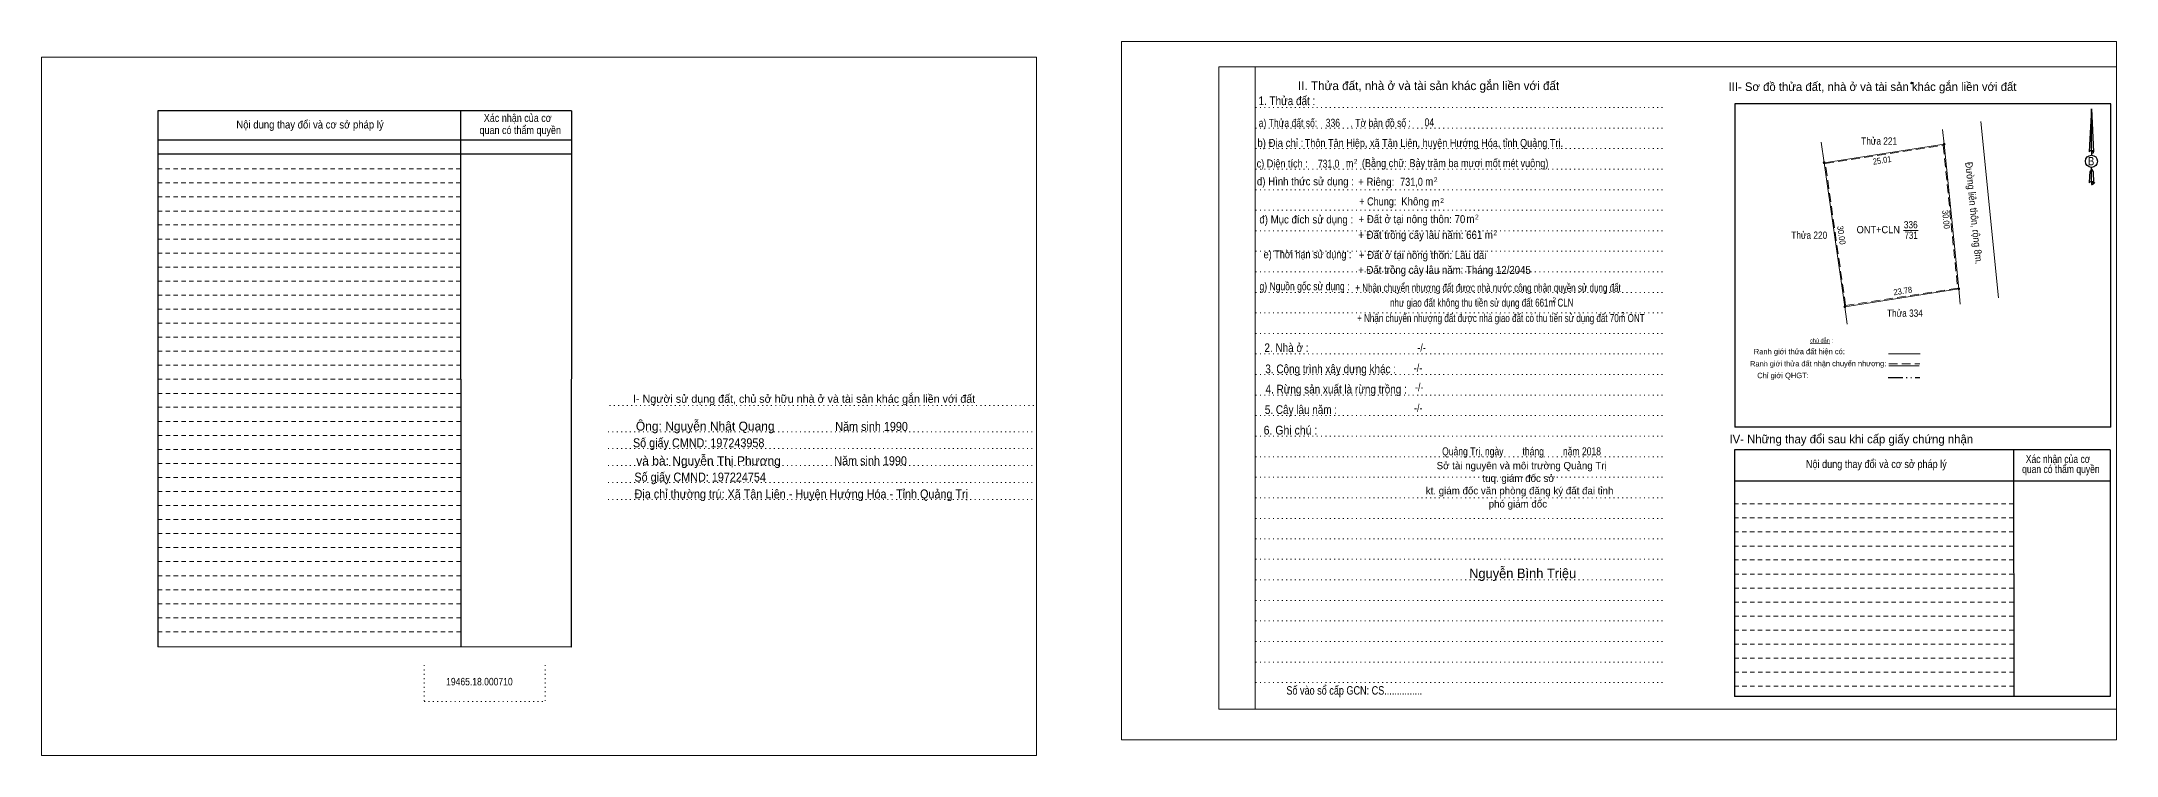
# Model space of a CAD drawing. Header units: metres. Extents: x 548509 to 549161, y 1838970 to 1839145.
# Drawn here: x 548509.2 to 548937.1, y 1838969.9 to 1839117.2 of the extents above; entities that cross this region are included whole.
import ezdxf
from ezdxf.enums import TextEntityAlignment as Align

# ---------------------------------------------------------------- set-up
doc = ezdxf.new("R2010")
doc.units = ezdxf.units.M
doc.header["$LTSCALE"] = 0.6
doc.header["$PDMODE"] = 32
doc.header["$PDSIZE"] = 0.3
for name, pattern in [('DASH_DOUBLE_DOT', [9.2, 5, -1.2, 0.3, -1.2, 0.3, -1.2]), ('DOTTED', [1.5, 0.3, -1.2]), ('MEDIUM_DASHED', [4.5, 3, -1.5]), ('SHORT_DASHED', [2.7, 1.5, -1.2])]:
    doc.linetypes.add(name, pattern=pattern)
for name, color, linetype, lineweight in [('1', 7, 'DOTTED', 13), ('10', 7, 'Continuous', 13), ('18', 7, 'Continuous', 25), ('2', 7, 'SHORT_DASHED', 13), ('28', 7, 'Continuous', 25), ('55', 7, 'Continuous', 13)]:
    doc.layers.add(name, color=color, linetype=linetype, lineweight=lineweight)

msp = doc.modelspace()

# ---------------------------------------------------------------- hatches: boundary and pattern name
at = {"layer": '10'}
for points in [[(548901.717, 1839095.9929, 1), (548901.317, 1839095.9929, 1)], [(548876.997, 1839092.1829, 1), (548876.597, 1839092.1829, 1)], [(548904.737, 1839066.1529, 1), (548904.337, 1839066.1529, 1)], [(548881.237, 1839062.4829, 1), (548880.837, 1839062.4829, 1)]]:
    msp.add_hatch(color=256, dxfattribs=at).paths.add_polyline_path(points)

# ---------------------------------------------------------------- linework, layer by layer
at = {"layer": '1', "linetype": 'Continuous'}
for p, q in [((548751.98, 1839111.97), (548937.08, 1839111.97)), ((548751.98, 1839111.97), (548751.98, 1838979.47)), ((548937.08, 1839111.97), (548937.08, 1838978.35)), ((548751.98, 1838979.47), (548937.08, 1838979.47))]:
    msp.add_line(p, q, dxfattribs=at)
at = {"layer": '1'}
for p, q in [((548759.48, 1839111.97), (548759.48, 1838979.47)), ((548759.48, 1839111.97), (548759.48, 1838979.47)), ((548759.56, 1839103.55), (548844.1, 1839103.55)), ((548759.56, 1839099.33), (548844.1, 1839099.33)), ((548759.56, 1839095.09), (548844.1, 1839095.09)), ((548759.56, 1839090.85), (548844.1, 1839090.85)), ((548759.56, 1839086.61), (548844.1, 1839086.61)), ((548759.56, 1839082.37), (548844.1, 1839082.37)), ((548759.56, 1839078.15), (548844.1, 1839078.15)), ((548759.56, 1839073.91), (548844.1, 1839073.91)), ((548759.56, 1839069.67), (548844.1, 1839069.67)), ((548759.56, 1839065.43), (548844.1, 1839065.43)), ((548759.56, 1839061.21), (548844.1, 1839061.21)), ((548759.56, 1839056.97), (548844.1, 1839056.97)), ((548759.56, 1839052.73), (548844.1, 1839052.73)), ((548759.56, 1839048.49), (548844.1, 1839048.49)), ((548626.31, 1839042.11), (548714.37, 1839042.11)), ((548759.56, 1839044.25), (548844.1, 1839044.25)), ((548759.56, 1839040.03), (548844.1, 1839040.03)), ((548626.02, 1839036.71), (548714.07, 1839036.71)), ((548626.02, 1839033.21), (548714.07, 1839033.21)), ((548759.56, 1839035.79), (548844.1, 1839035.79)), ((548626.02, 1839029.71), (548714.07, 1839029.71)), ((548759.56, 1839031.55), (548844.1, 1839031.55)), ((548626.02, 1839026.21), (548714.07, 1839026.21)), ((548759.56, 1839027.33), (548844.1, 1839027.33)), ((548626.02, 1839022.71), (548714.07, 1839022.71)), ((548759.56, 1839023.09), (548844.1, 1839023.09)), ((548759.56, 1839018.83), (548844.1, 1839018.83)), ((548759.56, 1839014.61), (548844.1, 1839014.61)), ((548759.56, 1839010.39), (548844.1, 1839010.39)), ((548759.56, 1839006.13), (548844.1, 1839006.13)), ((548759.56, 1839001.89), (548844.1, 1839001.89)), ((548759.56, 1838997.67), (548844.1, 1838997.67)), ((548759.56, 1838993.43), (548844.1, 1838993.43)), ((548588.09, 1838988.57), (548588.09, 1838981.07)), ((548613.07, 1838988.57), (548613.07, 1838981.07)), ((548759.56, 1838989.19), (548844.1, 1838989.19)), ((548759.56, 1838984.95), (548844.1, 1838984.95)), ((548588.09, 1838981.07), (548613.07, 1838981.07))]:
    msp.add_line(p, q, dxfattribs=at)
at = {"layer": '1', "linetype": 'Continuous'}
for points in [[(548731.88, 1838973.17), (548937.08, 1838973.17), (548937.08, 1839117.17), (548731.88, 1839117.17)], [(548509.18, 1838969.93), (548714.38, 1838969.93), (548714.38, 1839113.93), (548509.18, 1839113.93)], [(548509.18, 1839113.93), (548714.38, 1839113.93), (548714.38, 1838969.93), (548509.18, 1838969.93)], [(548509.18, 1838969.93), (548714.38, 1838969.93), (548714.38, 1839113.93), (548509.18, 1839113.93)], [(548759.48, 1839111.97), (548937.08, 1839111.97), (548937.08, 1838979.47), (548759.48, 1838979.47)]]:
    msp.add_lwpolyline(points, close=True, dxfattribs=at)
at = {"layer": '10'}
for p, q in [((548901.18, 1839099.02), (548901.52, 1839095.99)), ((548912.77, 1839064.32), (548909.08, 1839100.66)), ((548876.8, 1839092.18), (548876.2, 1839096.38)), ((548893.15, 1839078.19), (548896.21, 1839078.19)), ((548904.54, 1839066.15), (548904.86, 1839063.02)), ((548881.41, 1839059.89), (548881.04, 1839062.48)), ((548881.55, 1839058.89), (548881.41, 1839059.89))]:
    msp.add_line(p, q, dxfattribs=at)
msp.add_lwpolyline([(548876.8, 1839092.18), (548901.52, 1839095.99), (548904.54, 1839066.15), (548881.04, 1839062.48)], dxfattribs=at)
msp.add_lwpolyline([(548901.52, 1839095.99), (548904.54, 1839066.15), (548881.04, 1839062.48), (548876.8, 1839092.18)], close=True, dxfattribs=at)
at = {"layer": '10', "linetype": 'MEDIUM_DASHED'}
msp.add_lwpolyline([(548901.34, 1839095.76), (548904.32, 1839066.32), (548881.21, 1839062.71), (548877.03, 1839092.01)], close=True, dxfattribs=at)
at = {"layer": '10'}
for centre in [(548901.517, 1839095.9929), (548876.797, 1839092.1829), (548904.537, 1839066.1529), (548881.037, 1839062.4829)]:
    msp.add_circle(centre, 0.2, dxfattribs=at)
at = {"layer": '18'}
for p, q in [((548931.9, 1839103.27), (548932.36, 1839094.41)), ((548931.9, 1839103.27), (548932.36, 1839094.41)), ((548931.9, 1839103.27), (548932.36, 1839094.41)), ((548931.52, 1839095.81), (548931.44, 1839094.43)), ((548931.9, 1839094.71), (548931.9, 1839094.37)), ((548931.9, 1839094.37), (548931.9, 1839094.11)), ((548931.9, 1839094.11), (548931.9, 1839093.77)), ((548931.9, 1839094.11), (548931.9, 1839093.77)), ((548931.9, 1839094.11), (548931.9, 1839093.77)), ((548932.36, 1839094.41), (548932.36, 1839094.43)), ((548931.9, 1839090.81), (548931.9, 1839091.21)), ((548931.9, 1839090.81), (548931.9, 1839091.21)), ((548931.9, 1839090.81), (548931.9, 1839091.21)), ((548931.9, 1839090.81), (548932.24, 1839090.31)), ((548931.9, 1839090.81), (548932.24, 1839090.31)), ((548931.9, 1839090.81), (548932.24, 1839090.31)), ((548932.24, 1839090.31), (548932.36, 1839088.01)), ((548932.24, 1839090.31), (548932.36, 1839088.01)), ((548932.24, 1839090.31), (548932.36, 1839088.01)), ((548931.9, 1839088.31), (548931.9, 1839087.97)), ((548931.9, 1839087.97), (548931.9, 1839087.71))]:
    msp.add_line(p, q, dxfattribs=at)
for points in [[(548931.9, 1839094.71), (548931.9, 1839103.27), (548931.52, 1839095.81)], [(548931.9, 1839088.31), (548931.9, 1839090.81), (548931.56, 1839090.31), (548931.52, 1839089.37), (548931.44, 1839088.01)]]:
    msp.add_lwpolyline(points, dxfattribs=at)
msp.add_ellipse((548931.9136, 1839092.4647), major_axis=(0, 1.258), ratio=0.983453, dxfattribs=at)
for centre, start_param, end_param in [((548931.914, 1839094.4032), 1.57079633, 3.07445202), ((548931.914, 1839094.4032), 0.06714063, 1.57079633), ((548931.914, 1839094.4032), 4.71238898, 6.28318531), ((548931.914, 1839087.9827), 2.49106941, 3.07427841), ((548931.914, 1839087.9827), 1.57079633, 2.49106941), ((548931.914, 1839087.9827), 0.06714063, 1.57079633), ((548931.914, 1839087.9827), 4.71238898, 6.28318531)]:
    msp.add_ellipse(centre, major_axis=(0.4535, 0), ratio=0.655448, start_param=start_param, end_param=end_param, dxfattribs=at)
msp.add_point((548932.36, 1839088.01), dxfattribs=at)
at = {"layer": '2', "linetype": 'Continuous', "lineweight": 25}
for p, q in [((548618.45, 1839102.89), (548533.18, 1839102.89)), ((548533.18, 1839102.89), (548533.18, 1838992.37)), ((548595.61, 1839102.89), (548595.64, 1838992.29)), ((548618.45, 1839096.85), (548533.29, 1839096.85)), ((548618.45, 1839093.97), (548533.29, 1839093.97))]:
    msp.add_line(p, q, dxfattribs=at)
at = {"layer": '2'}
for p, q in [((548595.61, 1839090.89), (548533.17, 1839090.89)), ((548595.61, 1839088.01), (548533.17, 1839088.01)), ((548595.61, 1839088.01), (548533.18, 1839088.01)), ((548595.61, 1839085.11), (548533.18, 1839085.11)), ((548595.61, 1839082.21), (548533.18, 1839082.21)), ((548595.61, 1839079.33), (548533.18, 1839079.33)), ((548595.61, 1839076.43), (548533.18, 1839076.43)), ((548595.61, 1839073.55), (548533.18, 1839073.55)), ((548595.62, 1839070.65), (548533.18, 1839070.65)), ((548595.62, 1839067.75), (548533.18, 1839067.75)), ((548595.62, 1839064.87), (548533.18, 1839064.87)), ((548595.63, 1839061.97), (548533.18, 1839061.97)), ((548595.63, 1839059.07), (548533.18, 1839059.07)), ((548595.63, 1839056.19), (548533.18, 1839056.19)), ((548595.63, 1839053.29), (548533.18, 1839053.29)), ((548595.63, 1839050.41), (548533.18, 1839050.41)), ((548595.63, 1839047.51), (548533.18, 1839047.51)), ((548595.63, 1839044.61), (548533.18, 1839044.61)), ((548595.63, 1839041.73), (548533.18, 1839041.73)), ((548595.63, 1839038.83), (548533.18, 1839038.83)), ((548595.63, 1839035.93), (548533.18, 1839035.93)), ((548595.63, 1839033.05), (548533.18, 1839033.05)), ((548595.64, 1839030.15), (548533.18, 1839030.15)), ((548595.64, 1839027.25), (548533.18, 1839027.25)), ((548595.64, 1839024.37), (548533.18, 1839024.37)), ((548595.64, 1839021.47), (548533.18, 1839021.47)), ((548595.65, 1839018.59), (548533.18, 1839018.59)), ((548915.86, 1839018.93), (548858.28, 1839018.93)), ((548915.86, 1839016.03), (548858.28, 1839016.03)), ((548595.65, 1839015.69), (548533.18, 1839015.69)), ((548595.65, 1839012.79), (548533.18, 1839012.79)), ((548915.86, 1839013.13), (548858.28, 1839013.13)), ((548595.65, 1839009.91), (548533.18, 1839009.91)), ((548915.86, 1839010.25), (548858.28, 1839010.25)), ((548915.88, 1839007.35), (548858.28, 1839007.35)), ((548595.65, 1839007.01), (548533.18, 1839007.01)), ((548595.65, 1839004.11), (548533.18, 1839004.11)), ((548915.88, 1839004.47), (548858.28, 1839004.47)), ((548595.65, 1839001.23), (548533.18, 1839001.23)), ((548915.88, 1839001.57), (548858.28, 1839001.57)), ((548915.88, 1838998.67), (548858.28, 1838998.67)), ((548595.65, 1838998.33), (548533.18, 1838998.33)), ((548595.65, 1838995.45), (548533.18, 1838995.45)), ((548915.88, 1838995.79), (548858.28, 1838995.79)), ((548915.9, 1838992.89), (548858.28, 1838992.89)), ((548915.9, 1838989.99), (548858.28, 1838989.99)), ((548915.9, 1838987.11), (548858.28, 1838987.11)), ((548915.9, 1838984.21), (548858.28, 1838984.21))]:
    msp.add_line(p, q, dxfattribs=at)
at = {"layer": '2', "linetype": 'Continuous', "lineweight": 25}
msp.add_lwpolyline([(548618.45, 1839102.89), (548618.4, 1838992.25), (548533.18, 1838992.37)], dxfattribs=at)
at = {"layer": '28'}
for p, q in [((548858.36, 1839104.29), (548858.36, 1839037.65)), ((548935.88, 1839037.65), (548858.36, 1839037.65)), ((548915.86, 1839032.95), (548915.9, 1838982.07)), ((548935.8, 1839032.95), (548935.76, 1838982.07)), ((548935.8, 1839026.49), (548858.28, 1839026.49)), ((548935.76, 1838982.07), (548858.28, 1838982.07))]:
    msp.add_line(p, q, dxfattribs=at)
at = {"layer": '28', "linetype": 'SHORT_DASHED', "lineweight": 13}
msp.add_line((548915.86, 1839021.81), (548858.28, 1839021.81), dxfattribs=at)
at = {"layer": '28'}
for points in [[(548935.88, 1839037.65), (548935.88, 1839104.29), (548858.36, 1839104.29)], [(548935.8, 1839032.95), (548858.28, 1839032.95), (548858.28, 1838982.07)]]:
    msp.add_lwpolyline(points, dxfattribs=at)
msp.add_point((548894.82, 1839108.61), dxfattribs=at)
at = {"layer": '55'}
for p, q in [((548873.91, 1839054.87), (548877.98, 1839054.85)), ((548890.06, 1839052.77), (548896.56, 1839052.77)), ((548890.12, 1839050.29), (548896.36, 1839050.29)), ((548890.12, 1839050.29), (548896.36, 1839050.29))]:
    msp.add_line(p, q, dxfattribs=at)
at = {"layer": '55', "linetype": 'MEDIUM_DASHED'}
msp.add_line((548890.1, 1839050.73), (548896.5, 1839050.73), dxfattribs=at)
at = {"layer": '55', "linetype": 'DASH_DOUBLE_DOT', "lineweight": 25}
msp.add_line((548890.02, 1839047.91), (548896.52, 1839047.91), dxfattribs=at)

# ---------------------------------------------------------------- texts
at = {"layer": '10'}
for s, width, p in [('Thửa 221', 0.85, (548888.135, 1839095.9)), ('336', 0.85, (548894.65, 1839078.64)), ('Thửa 220', 0.85, (548873.72, 1839076.48)), ('ONT+CLN', 0.95, (548887.955, 1839077.63)), ('731', 0.8, (548894.72, 1839076.46)), ('Thửa 334', 0.85, (548893.45, 1839060.4))]:
    msp.add_text(s, height=1.5, dxfattribs=dict(at, width=width)).set_placement(p, align=Align.CENTER)
for s, height, rotation, width, p in [('25.01', 1.25, 8.762, 0.85, (548888.8398, 1839092.0505)), ('Đường liên thôn, rộng 8m.', 1.5, 275.79, 0.9, (548906.9419, 1839081.7357)), ('30.00', 1.25, 275.779, 0.9, (548901.309, 1839080.4129)), ('30.00', 1.25, 278.125, 0.9, (548879.7393, 1839077.1433)), ('23.78', 1.25, 8.876, 0.9, (548893.1036, 1839065.111))]:
    msp.add_text(s, height=height, rotation=rotation, dxfattribs=dict(at, width=width)).set_placement(p, align=Align.CENTER)
at = {"layer": '18'}
for s, height, width, p in [('1. Thửa đất :', 1.8, 0.85, (548766.005, 1839104.05)), ('a) Thửa đất số:              , Tờ bản đồ số : ', 1.65, 0.8, (548776.12, 1839099.55)), ('b) Địa chỉ : ', 1.65, 0.9, (548764.93, 1839095.43)), ('Thôn Tân Hiệp, xã Tân Liên, huyện Hướng Hóa, tỉnh Quảng Trị.', 1.65, 0.85, (548796.32, 1839095.42)), ('336', 1.65, 0.8, (548775.485, 1839099.59)), ('04', 1.65, 0.8, (548795.375, 1839099.67)), ('c) Diện tích :                                                   ', 1.65, 0.85, (548778.315, 1839091.19)), ('731,0', 1.65, 0.8, (548774.595, 1839091.15)), ('2', 1, 0.75, (548780.185, 1839091.95)), ('(Bằng chữ: Bảy trăm ba mươi mốt mét vuông)', 1.65, 0.85, (548800.695, 1839091.27)), ('B', 1.728, 0.85, (548931.845, 1839091.63)), ('d) Hình thức sử dụng :', 1.65, 0.9, (548769.815, 1839087.5)), (' m', 1.65, 0.85, (548778.685, 1839091.23)), ('+ Riêng: ', 1.65, 0.9, (548784.705, 1839087.41)), ('731,0', 1.65, 0.85, (548791.695, 1839087.41)), (' m', 1.65, 0.9, (548795.075, 1839087.47)), ('2', 1, 0.8, (548796.69, 1839088.19)), ('       + Chung:', 1.65, 0.85, (548782.93, 1839083.36)), ('Không', 1.65, 0.9, (548792.44, 1839083.37)), (' m', 1.65, 0.9, (548796.415, 1839083.18)), ('2', 1, 0.8, (548798.01, 1839083.9)), ('đ) Mục đích sử dụng :', 1.65, 0.9, (548769.995, 1839079.65)), ('+ Đất ở tại nông thôn: 70', 1.65, 0.9, (548791.785, 1839079.71)), (' m', 1.65, 0.9, (548803.585, 1839079.75)), ('2', 1, 0.8, (548805.18, 1839080.47)), ('+ Đất trồng cây lâu năm: 661', 1.65, 0.9, (548793.515, 1839076.47)), (' m', 1.65, 0.9, (548807.365, 1839076.49)), ('2', 1, 0.8, (548808.96, 1839077.21)), ('e) Thời hạn sử dụng :', 1.65, 0.85, (548770.265, 1839072.46)), ('+ Đất ở tại nông thôn: Lâu dài', 1.65, 0.9, (548793.98, 1839072.32)), ('g) Nguồn gốc sử dụng :', 1.65, 0.8, (548769.63, 1839065.87)), ('+ Nhận chuyển nhượng đất được nhà nước công nhận quyền sử dụng đất', 1.65, 0.75, (548807.48, 1839065.57)), ('+ Đất trồng cây lâu năm: Tháng 12/2045', 1.65, 0.9, (548798.495, 1839069.24)), ('như giao đất không thu tiền sử dụng đất 661m CLN', 1.65, 0.75, (548806.19, 1839062.49)), ('2', 1, 0.8, (548821.14, 1839063.41)), ('+ Nhận chuyển nhượng đất được nhà giao đất có thu tiền sử dụng đất 70m ONT', 1.65, 0.75, (548810.13, 1839059.31)), ('2', 1, 0.8, (548835.27, 1839060.37)), ('2. Nhà ở :', 1.8, 0.85, (548765.905, 1839053.12)), ('3. Công trình xây dựng khác :', 1.8, 0.85, (548775.03, 1839048.76)), ('4. Rừng sản xuất là rừng trồng :', 1.8, 0.85, (548776.165, 1839044.58)), ('5. Cây lâu năm :', 1.8, 0.85, (548768.9, 1839040.36)), ('6. Ghi chú :', 1.8, 0.9, (548766.745, 1839036.12)), ('Quảng Trị, ngày        tháng        năm 2018', 1.65, 0.8, (548814.395, 1839031.83)), ('19465.18.000710', 1.55, 0.85, (548599.485, 1838984.39)), ('Số vào sổ cấp GCN: CS...............', 1.75, 0.8, (548779.89, 1838982.48))]:
    msp.add_text(s, height=height, dxfattribs=dict(at, width=width)).set_placement(p, align=Align.CENTER)
for s, height, p in [('II. Thửa đất, nhà ở và tài sản khác gắn liền với đất', 1.8, (548795.22, 1839107.15)), ('Sở tài nguyên và môi trường Quảng Trị', 1.5, (548814.42, 1839028.97)), ('kt. giám đốc văn phòng đăng ký đất đai tỉnh', 1.5, (548813.985, 1839023.79)), ('tuq. giám đốc sở', 1.5, (548813.79, 1839026.35)), ('phó giám đốc', 1.5, (548813.635, 1839021.07)), ('Nguyễn Bình Triệu', 1.98, (548814.625, 1839006.5))]:
    msp.add_text(s, height=height, dxfattribs=at).set_placement(p, align=Align.CENTER)
at = {"layer": '2'}
for s, width, p in [('Xác nhận của cơ', 0.85, (548607.385, 1839100.59)), ('Xác nhận của cơ', 0.85, (548607.385, 1839100.59)), ('Nội dung thay đổi và cơ sở pháp lý', 0.9, (548564.55, 1839099.23)), ('Nội dung thay đổi và cơ sở pháp lý', 0.9, (548564.55, 1839099.23)), (' quan có thẩm quyền', 0.85, (548607.645, 1839098.09)), (' quan có thẩm quyền', 0.85, (548607.645, 1839098.09))]:
    msp.add_text(s, height=1.63, dxfattribs=dict(at, width=width)).set_placement(p, align=Align.CENTER)
at = {"layer": '28'}
for s, height, p in [('III- Sơ đồ thửa đất, nhà ở và tài sản khác gắn liền với đất', 1.75, (548886.76, 1839106.97)), ('I- Người sử dụng đất, chủ sở hữu nhà ở và tài sản khác gắn liền với đất', 1.653, (548666.445, 1839042.67)), ('Ông: Nguyễn Nhật Quang', 1.85, (548646.055, 1839036.93)), ('IV- Những thay đổi sau khi cấp giấy chứng nhận', 1.75, (548882.385, 1839034.31)), ('và bà: Nguyễn Thị Phương', 1.85, (548646.74, 1839029.77))]:
    msp.add_text(s, height=height, dxfattribs=at).set_placement(p, align=Align.CENTER)
for s, height, width, p in [('-/-', 1.65, 0.85, (548793.775, 1839053.22)), ('-/-', 1.65, 0.85, (548793.035, 1839049.02)), ('-/-', 1.65, 0.85, (548793.295, 1839045.08)), ('-/-', 1.65, 0.85, (548793.085, 1839040.76)), ('Năm sinh 1990', 1.85, 0.9, (548680.355, 1839036.87)), ('Số giấy CMND: 197243958', 1.85, 0.9, (548644.7, 1839033.49)), ('Năm sinh 1990', 1.85, 0.9, (548680.155, 1839029.79)), ('Nội dung thay đổi và cơ sở pháp lý', 1.65, 0.85, (548887.55, 1839029.21)), (' quan có thẩm quyền', 1.65, 0.8, (548925.365, 1839028.17)), ('Xác nhận của cơ', 1.65, 0.8, (548925.035, 1839030.25)), ('Địa chỉ thường trú: Xã Tân Liên - Huyện Hướng Hóa - Tỉnh Quảng Trị', 1.85, 0.9, (548665.87, 1839022.94)), ('Số giấy CMND: 197224754', 1.85, 0.9, (548645.005, 1839026.42))]:
    msp.add_text(s, height=height, dxfattribs=dict(at, width=width)).set_placement(p, align=Align.CENTER)
at = {"layer": '55'}
msp.add_text('chú dẫn :', height=0.8323, rotation=359.976, dxfattribs=at).set_placement((548876.2348, 1839055.0888), align=Align.CENTER)
for s, height, width, p in [('Ranh giới thửa đất hiện có:', 1.13, 0.9, (548871.6738, 1839052.6676)), ('Ranh giới thửa đất nhận chuyển nhượng:', 1.12, 0.85, (548875.5638, 1839050.1862)), ('Chỉ giới QHGT:', 1.125, 0.9, (548868.3088, 1839047.7404))]:
    msp.add_text(s, height=height, rotation=0.127, dxfattribs=dict(at, width=width)).set_placement(p, align=Align.CENTER)

doc.saveas('drawing.dxf')
